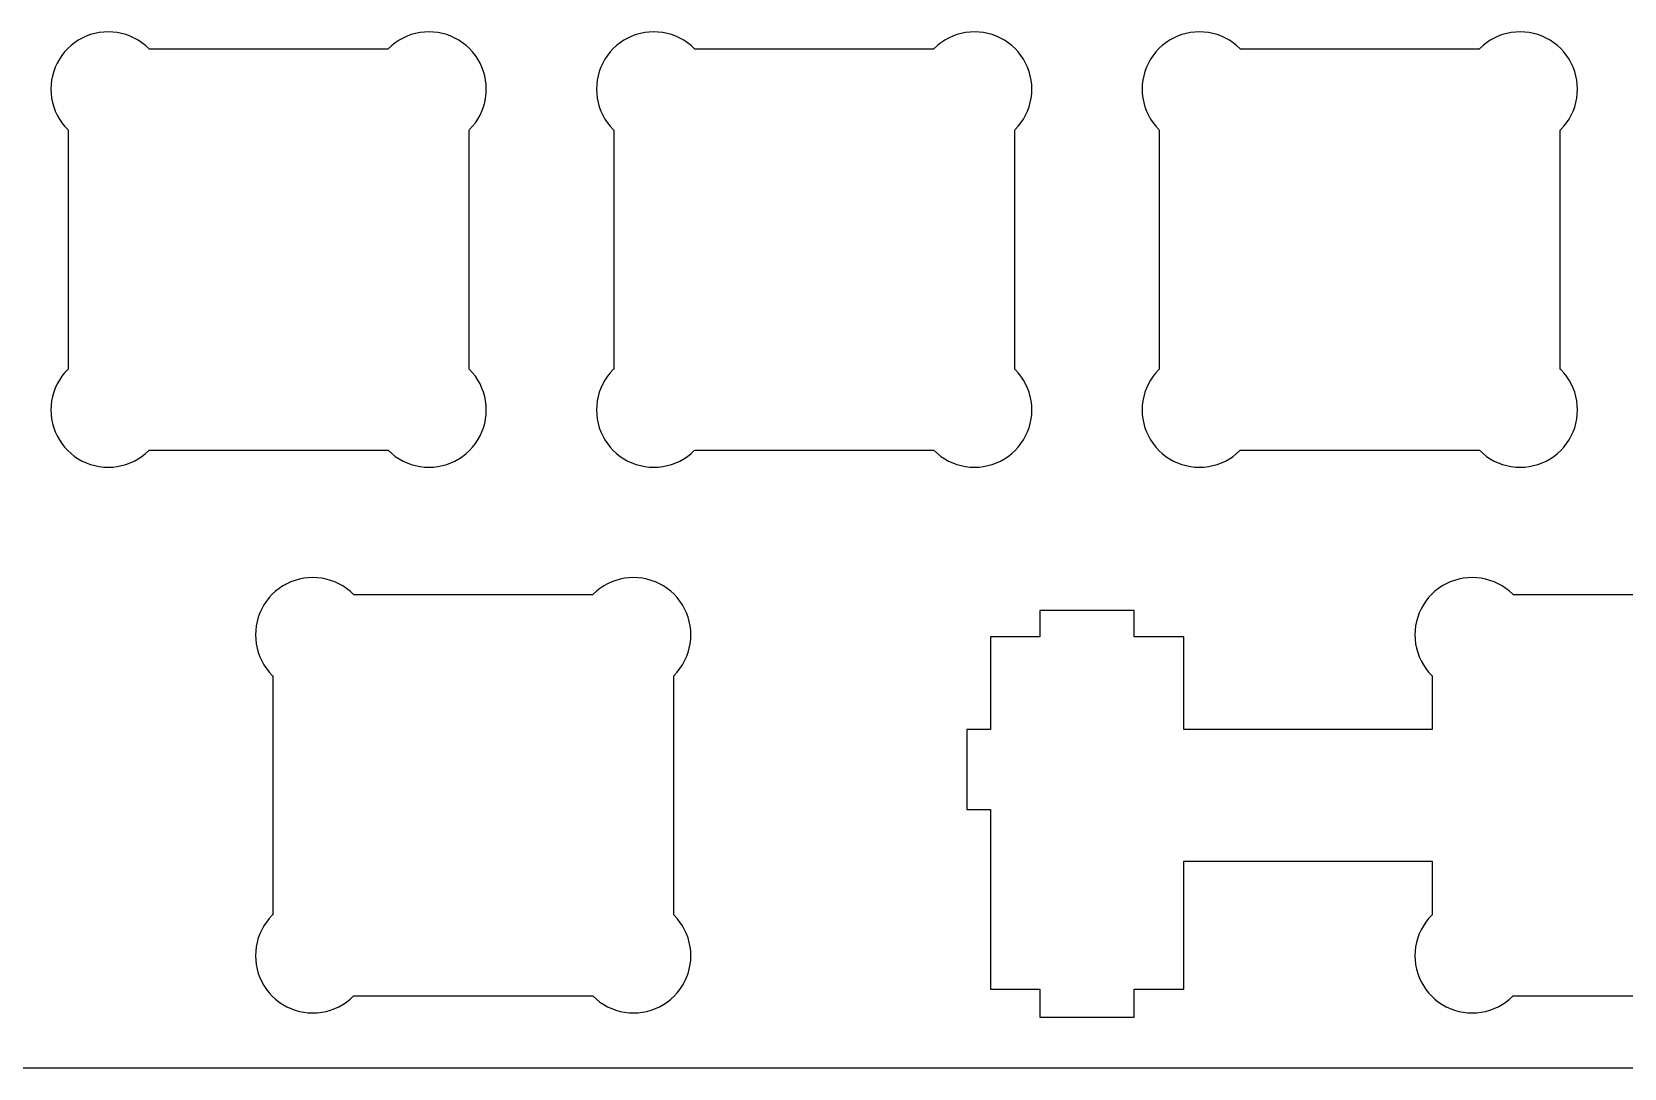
# Model space of a CAD drawing. Extents: x 0 to 286, y 0 to 95.
# Drawn here: x 77.6 to 133.1, y 0.1 to 36.3 of the extents above; entities that cross this region are included whole.
import ezdxf

# ---------------------------------------------------------------- set-up
doc = ezdxf.new("R2010")
doc.units = 0
doc.layers.get('0').update_dxf_attribs({"linetype": 'CONTINUOUS'})

msp = doc.modelspace()

# ---------------------------------------------------------------- linework, layer by layer
at = {"color": 0}
for p, q in [((79.6011, 36.1707), (79.4537, 36.1156)), ((79.7525, 36.2133), (79.6011, 36.1707)), ((79.907, 36.2437), (79.7525, 36.2133)), ((80.0626, 36.2617), (79.907, 36.2437)), ((80.2199, 36.2673), (80.0626, 36.2617)), ((80.3755, 36.2617), (80.2199, 36.2673)), ((80.5311, 36.2437), (80.3755, 36.2617)), ((80.6856, 36.2133), (80.5311, 36.2437)), ((80.8373, 36.1707), (80.6856, 36.2133)), ((80.9847, 36.1156), (80.8373, 36.1707)), ((90.8004, 36.1707), (90.6544, 36.1156)), ((90.9532, 36.2133), (90.8004, 36.1707)), ((91.1063, 36.2437), (90.9532, 36.2133)), ((91.2633, 36.2617), (91.1063, 36.2437)), ((91.4192, 36.2673), (91.2633, 36.2617)), ((91.5762, 36.2617), (91.4192, 36.2673)), ((91.7318, 36.2437), (91.5762, 36.2617)), ((91.8863, 36.2133), (91.7318, 36.2437)), ((92.038, 36.1707), (91.8863, 36.2133)), ((92.1854, 36.1156), (92.038, 36.1707)), ((98.6511, 36.1707), (98.5037, 36.1156)), ((98.8025, 36.2133), (98.6511, 36.1707)), ((98.957, 36.2437), (98.8025, 36.2133)), ((99.1126, 36.2617), (98.957, 36.2437)), ((99.2699, 36.2673), (99.1126, 36.2617)), ((99.4255, 36.2617), (99.2699, 36.2673)), ((99.5811, 36.2437), (99.4255, 36.2617)), ((99.7356, 36.2133), (99.5811, 36.2437)), ((99.8873, 36.1707), (99.7356, 36.2133)), ((100.035, 36.1156), (99.8873, 36.1707)), ((109.85, 36.1707), (109.704, 36.1156)), ((110.003, 36.2133), (109.85, 36.1707)), ((110.156, 36.2437), (110.003, 36.2133)), ((110.313, 36.2617), (110.156, 36.2437)), ((110.471, 36.2673), (110.313, 36.2617)), ((110.626, 36.2617), (110.471, 36.2673)), ((110.782, 36.2437), (110.626, 36.2617)), ((110.936, 36.2133), (110.782, 36.2437)), ((111.088, 36.1707), (110.936, 36.2133)), ((111.235, 36.1156), (111.088, 36.1707)), ((117.701, 36.1707), (117.554, 36.1156)), ((117.852, 36.2133), (117.701, 36.1707)), ((118.007, 36.2437), (117.852, 36.2133)), ((118.163, 36.2617), (118.007, 36.2437)), ((118.32, 36.2673), (118.163, 36.2617)), ((118.475, 36.2617), (118.32, 36.2673)), ((118.631, 36.2437), (118.475, 36.2617)), ((118.786, 36.2133), (118.631, 36.2437)), ((118.937, 36.1707), (118.786, 36.2133)), ((119.085, 36.1156), (118.937, 36.1707)), ((128.9, 36.1707), (128.754, 36.1156)), ((129.053, 36.2133), (128.9, 36.1707)), ((129.206, 36.2437), (129.053, 36.2133)), ((129.363, 36.2617), (129.206, 36.2437)), ((129.519, 36.2673), (129.363, 36.2617)), ((129.676, 36.2617), (129.519, 36.2673)), ((129.832, 36.2437), (129.676, 36.2617)), ((129.986, 36.2133), (129.832, 36.2437)), ((130.138, 36.1707), (129.986, 36.2133)), ((130.285, 36.1156), (130.138, 36.1707)), ((78.8046, 35.6828), (78.6984, 35.5671)), ((78.9203, 35.789), (78.8046, 35.6828)), ((79.0444, 35.887), (78.9203, 35.789)), ((79.1753, 35.9738), (79.0444, 35.887)), ((79.3115, 36.0507), (79.1753, 35.9738)), ((79.4537, 36.1156), (79.3115, 36.0507)), ((81.1265, 36.0507), (80.9847, 36.1156)), ((81.2641, 35.9738), (81.1265, 36.0507)), ((81.3954, 35.887), (81.2641, 35.9738)), ((81.5178, 35.789), (81.3954, 35.887)), ((81.6335, 35.6828), (81.5178, 35.789)), ((81.6472, 35.6676), (81.6335, 35.6828)), ((89.9915, 35.6676), (81.6472, 35.6676)), ((90.0053, 35.6828), (89.9915, 35.6676)), ((90.121, 35.789), (90.0053, 35.6828)), ((90.2437, 35.887), (90.121, 35.789)), ((90.3746, 35.9738), (90.2437, 35.887)), ((90.5122, 36.0507), (90.3746, 35.9738)), ((90.6544, 36.1156), (90.5122, 36.0507)), ((92.3272, 36.0507), (92.1854, 36.1156)), ((92.4638, 35.9738), (92.3272, 36.0507)), ((92.5946, 35.887), (92.4638, 35.9738)), ((92.7171, 35.789), (92.5946, 35.887)), ((92.8342, 35.6828), (92.7171, 35.789)), ((92.9404, 35.5671), (92.8342, 35.6828)), ((97.8546, 35.6828), (97.7484, 35.5671)), ((97.9703, 35.789), (97.8546, 35.6828)), ((98.0944, 35.887), (97.9703, 35.789)), ((98.2253, 35.9738), (98.0944, 35.887)), ((98.3615, 36.0507), (98.2253, 35.9738)), ((98.5037, 36.1156), (98.3615, 36.0507)), ((100.177, 36.0507), (100.035, 36.1156)), ((100.314, 35.9738), (100.177, 36.0507)), ((100.445, 35.887), (100.314, 35.9738)), ((100.568, 35.789), (100.445, 35.887)), ((100.683, 35.6828), (100.568, 35.789)), ((100.697, 35.6676), (100.683, 35.6828)), ((109.041, 35.6676), (100.697, 35.6676)), ((109.055, 35.6828), (109.041, 35.6676)), ((109.171, 35.789), (109.055, 35.6828)), ((109.294, 35.887), (109.171, 35.789)), ((109.425, 35.9738), (109.294, 35.887)), ((109.562, 36.0507), (109.425, 35.9738)), ((109.704, 36.1156), (109.562, 36.0507)), ((111.377, 36.0507), (111.235, 36.1156)), ((111.514, 35.9738), (111.377, 36.0507)), ((111.645, 35.887), (111.514, 35.9738)), ((111.767, 35.789), (111.645, 35.887)), ((111.884, 35.6828), (111.767, 35.789)), ((111.99, 35.5671), (111.884, 35.6828)), ((116.905, 35.6828), (116.798, 35.5671)), ((117.02, 35.789), (116.905, 35.6828)), ((117.144, 35.887), (117.02, 35.789)), ((117.275, 35.9738), (117.144, 35.887)), ((117.412, 36.0507), (117.275, 35.9738)), ((117.554, 36.1156), (117.412, 36.0507)), ((119.227, 36.0507), (119.085, 36.1156)), ((119.364, 35.9738), (119.227, 36.0507)), ((119.495, 35.887), (119.364, 35.9738)), ((119.618, 35.789), (119.495, 35.887)), ((119.733, 35.6828), (119.618, 35.789)), ((119.747, 35.6676), (119.733, 35.6828)), ((128.091, 35.6676), (119.747, 35.6676)), ((128.105, 35.6828), (128.091, 35.6676)), ((128.221, 35.789), (128.105, 35.6828)), ((128.344, 35.887), (128.221, 35.789)), ((128.475, 35.9738), (128.344, 35.887)), ((128.612, 36.0507), (128.475, 35.9738)), ((128.754, 36.1156), (128.612, 36.0507)), ((130.427, 36.0507), (130.285, 36.1156)), ((130.564, 35.9738), (130.427, 36.0507)), ((130.695, 35.887), (130.564, 35.9738)), ((130.817, 35.789), (130.695, 35.887)), ((130.934, 35.6828), (130.817, 35.789)), ((131.04, 35.5671), (130.934, 35.6828)), ((78.3717, 35.0339), (78.3167, 34.8864)), ((78.4366, 35.1758), (78.3717, 35.0339)), ((78.5139, 35.3123), (78.4366, 35.1758)), ((78.6007, 35.4432), (78.5139, 35.3123)), ((78.6984, 35.5671), (78.6007, 35.4432)), ((93.0381, 35.4432), (92.9404, 35.5671)), ((93.1252, 35.3123), (93.0381, 35.4432)), ((93.2021, 35.1758), (93.1252, 35.3123)), ((93.267, 35.0339), (93.2021, 35.1758)), ((93.3221, 34.8864), (93.267, 35.0339)), ((97.4217, 35.0339), (97.3667, 34.8864)), ((97.4866, 35.1758), (97.4217, 35.0339)), ((97.5639, 35.3123), (97.4866, 35.1758)), ((97.6507, 35.4432), (97.5639, 35.3123)), ((97.7484, 35.5671), (97.6507, 35.4432)), ((112.088, 35.4432), (111.99, 35.5671)), ((112.175, 35.3123), (112.088, 35.4432)), ((112.252, 35.1758), (112.175, 35.3123)), ((112.317, 35.0339), (112.252, 35.1758)), ((112.372, 34.8864), (112.317, 35.0339)), ((116.472, 35.0339), (116.417, 34.8864)), ((116.537, 35.1758), (116.472, 35.0339)), ((116.614, 35.3123), (116.537, 35.1758)), ((116.701, 35.4432), (116.614, 35.3123)), ((116.798, 35.5671), (116.701, 35.4432)), ((131.138, 35.4432), (131.04, 35.5671)), ((131.225, 35.3123), (131.138, 35.4432)), ((131.302, 35.1758), (131.225, 35.3123)), ((131.367, 35.0339), (131.302, 35.1758)), ((131.422, 34.8864), (131.367, 35.0339)), ((78.2436, 34.5805), (78.2257, 34.4248)), ((78.2754, 34.7348), (78.2436, 34.5805)), ((78.3167, 34.8864), (78.2754, 34.7348)), ((93.3633, 34.7348), (93.3221, 34.8864)), ((93.3951, 34.5805), (93.3633, 34.7348)), ((93.4131, 34.4248), (93.3951, 34.5805)), ((97.2936, 34.5805), (97.2757, 34.4248)), ((97.3254, 34.7348), (97.2936, 34.5805)), ((97.3667, 34.8864), (97.3254, 34.7348)), ((112.413, 34.7348), (112.372, 34.8864)), ((112.445, 34.5805), (112.413, 34.7348)), ((112.463, 34.4248), (112.445, 34.5805)), ((116.344, 34.5805), (116.326, 34.4248)), ((116.375, 34.7348), (116.344, 34.5805)), ((116.417, 34.8864), (116.375, 34.7348)), ((131.463, 34.7348), (131.422, 34.8864)), ((131.495, 34.5805), (131.463, 34.7348)), ((131.513, 34.4248), (131.495, 34.5805)), ((78.2257, 34.4248), (78.2204, 34.269)), ((78.2204, 34.269), (78.2257, 34.112)), ((78.2257, 34.112), (78.2436, 33.9562)), ((78.2436, 33.9562), (78.2754, 33.8019)), ((93.3633, 33.8019), (93.3951, 33.9562)), ((93.3951, 33.9562), (93.4131, 34.112)), ((93.4187, 34.269), (93.4131, 34.4248)), ((93.4131, 34.112), (93.4187, 34.269)), ((97.2757, 34.4248), (97.2704, 34.269)), ((97.2704, 34.269), (97.2757, 34.112)), ((97.2757, 34.112), (97.2936, 33.9562)), ((97.2936, 33.9562), (97.3254, 33.8019)), ((112.413, 33.8019), (112.445, 33.9562)), ((112.445, 33.9562), (112.463, 34.112)), ((112.469, 34.269), (112.463, 34.4248)), ((112.463, 34.112), (112.469, 34.269)), ((116.326, 34.4248), (116.32, 34.269)), ((116.32, 34.269), (116.326, 34.112)), ((116.326, 34.112), (116.344, 33.9562)), ((116.344, 33.9562), (116.375, 33.8019)), ((131.463, 33.8019), (131.495, 33.9562)), ((131.495, 33.9562), (131.513, 34.112)), ((131.52, 34.269), (131.513, 34.4248)), ((131.513, 34.112), (131.52, 34.269)), ((78.2754, 33.8019), (78.3167, 33.6503)), ((78.3167, 33.6503), (78.3717, 33.5029)), ((78.3717, 33.5029), (78.4366, 33.3609)), ((78.4366, 33.3609), (78.5139, 33.2231)), ((93.1252, 33.2231), (93.2021, 33.3609)), ((93.2021, 33.3609), (93.267, 33.5029)), ((93.267, 33.5029), (93.3221, 33.6503)), ((93.3221, 33.6503), (93.3633, 33.8019)), ((97.3254, 33.8019), (97.3667, 33.6503)), ((97.3667, 33.6503), (97.4217, 33.5029)), ((97.4217, 33.5029), (97.4866, 33.3609)), ((97.4866, 33.3609), (97.5639, 33.2231)), ((112.175, 33.2231), (112.252, 33.3609)), ((112.252, 33.3609), (112.317, 33.5029)), ((112.317, 33.5029), (112.372, 33.6503)), ((112.372, 33.6503), (112.413, 33.8019)), ((116.375, 33.8019), (116.417, 33.6503)), ((116.417, 33.6503), (116.472, 33.5029)), ((116.472, 33.5029), (116.537, 33.3609)), ((116.537, 33.3609), (116.614, 33.2231)), ((131.225, 33.2231), (131.302, 33.3609)), ((131.302, 33.3609), (131.367, 33.5029)), ((131.367, 33.5029), (131.422, 33.6503)), ((131.422, 33.6503), (131.463, 33.8019)), ((78.5139, 33.2231), (78.6007, 33.0922)), ((78.6007, 33.0922), (78.6984, 32.9696)), ((78.6984, 32.9696), (78.8046, 32.8538)), ((78.8046, 32.8538), (78.8197, 32.84)), ((78.8197, 32.84), (78.8197, 24.496)), ((92.819, 32.84), (92.8342, 32.8538)), ((92.819, 24.496), (92.819, 32.84)), ((92.8342, 32.8538), (92.9404, 32.9696)), ((92.9404, 32.9696), (93.0381, 33.0922)), ((93.0381, 33.0922), (93.1252, 33.2231)), ((97.5639, 33.2231), (97.6507, 33.0922)), ((97.6507, 33.0922), (97.7484, 32.9696)), ((97.7484, 32.9696), (97.8546, 32.8538)), ((97.8546, 32.8538), (97.8683, 32.84)), ((97.8683, 32.84), (97.8683, 24.496)), ((111.869, 32.84), (111.884, 32.8538)), ((111.869, 24.496), (111.869, 32.84)), ((111.884, 32.8538), (111.99, 32.9696)), ((111.99, 32.9696), (112.088, 33.0922)), ((112.088, 33.0922), (112.175, 33.2231)), ((116.614, 33.2231), (116.701, 33.0922)), ((116.701, 33.0922), (116.798, 32.9696)), ((116.798, 32.9696), (116.905, 32.8538)), ((116.905, 32.8538), (116.918, 32.84)), ((116.918, 32.84), (116.918, 24.496)), ((130.919, 32.84), (130.934, 32.8538)), ((130.919, 24.496), (130.919, 32.84)), ((130.934, 32.8538), (131.04, 32.9696)), ((131.04, 32.9696), (131.138, 33.0922)), ((131.138, 33.0922), (131.225, 33.2231)), ((78.8046, 24.4822), (78.6984, 24.3665)), ((78.8197, 24.496), (78.8046, 24.4822)), ((92.8342, 24.4822), (92.819, 24.496)), ((92.9404, 24.3665), (92.8342, 24.4822)), ((97.8546, 24.4822), (97.7484, 24.3665)), ((97.8683, 24.496), (97.8546, 24.4822)), ((111.884, 24.4822), (111.869, 24.496)), ((111.99, 24.3665), (111.884, 24.4822)), ((116.905, 24.4822), (116.798, 24.3665)), ((116.918, 24.496), (116.905, 24.4822)), ((130.934, 24.4822), (130.919, 24.496)), ((131.04, 24.3665), (130.934, 24.4822)), ((78.4366, 23.9751), (78.3717, 23.8332)), ((78.5139, 24.1129), (78.4366, 23.9751)), ((78.6007, 24.2438), (78.5139, 24.1129)), ((78.6984, 24.3665), (78.6007, 24.2438)), ((93.0381, 24.2438), (92.9404, 24.3665)), ((93.1252, 24.1129), (93.0381, 24.2438)), ((93.2021, 23.9751), (93.1252, 24.1129)), ((93.267, 23.8332), (93.2021, 23.9751)), ((97.4866, 23.9751), (97.4217, 23.8332)), ((97.5639, 24.1129), (97.4866, 23.9751)), ((97.6507, 24.2438), (97.5639, 24.1129)), ((97.7484, 24.3665), (97.6507, 24.2438)), ((112.088, 24.2438), (111.99, 24.3665)), ((112.175, 24.1129), (112.088, 24.2438)), ((112.252, 23.9751), (112.175, 24.1129)), ((112.317, 23.8332), (112.252, 23.9751)), ((116.537, 23.9751), (116.472, 23.8332)), ((116.614, 24.1129), (116.537, 23.9751)), ((116.701, 24.2438), (116.614, 24.1129)), ((116.798, 24.3665), (116.701, 24.2438)), ((131.138, 24.2438), (131.04, 24.3665)), ((131.225, 24.1129), (131.138, 24.2438)), ((131.302, 23.9751), (131.225, 24.1129)), ((131.367, 23.8332), (131.302, 23.9751)), ((78.2436, 23.3812), (78.2257, 23.2241)), ((78.2754, 23.5341), (78.2436, 23.3812)), ((78.3167, 23.6871), (78.2754, 23.5341)), ((78.3717, 23.8332), (78.3167, 23.6871)), ((93.3221, 23.6871), (93.267, 23.8332)), ((93.3633, 23.5341), (93.3221, 23.6871)), ((93.3951, 23.3812), (93.3633, 23.5341)), ((93.4131, 23.2241), (93.3951, 23.3812)), ((97.2936, 23.3812), (97.2757, 23.2241)), ((97.3254, 23.5341), (97.2936, 23.3812)), ((97.3667, 23.6871), (97.3254, 23.5341)), ((97.4217, 23.8332), (97.3667, 23.6871)), ((112.372, 23.6871), (112.317, 23.8332)), ((112.413, 23.5341), (112.372, 23.6871)), ((112.445, 23.3812), (112.413, 23.5341)), ((112.463, 23.2241), (112.445, 23.3812)), ((116.344, 23.3812), (116.326, 23.2241)), ((116.375, 23.5341), (116.344, 23.3812)), ((116.417, 23.6871), (116.375, 23.5341)), ((116.472, 23.8332), (116.417, 23.6871)), ((131.422, 23.6871), (131.367, 23.8332)), ((131.463, 23.5341), (131.422, 23.6871)), ((131.495, 23.3812), (131.463, 23.5341)), ((131.513, 23.2241), (131.495, 23.3812)), ((78.2257, 23.2241), (78.2204, 23.0684)), ((78.2204, 23.0684), (78.2257, 22.9113)), ((78.2257, 22.9113), (78.2436, 22.7555)), ((93.3951, 22.7555), (93.4131, 22.9113)), ((93.4187, 23.0684), (93.4131, 23.2241)), ((93.4131, 22.9113), (93.4187, 23.0684)), ((97.2757, 23.2241), (97.2704, 23.0684)), ((97.2704, 23.0684), (97.2757, 22.9113)), ((97.2757, 22.9113), (97.2936, 22.7555)), ((112.445, 22.7555), (112.463, 22.9113)), ((112.469, 23.0684), (112.463, 23.2241)), ((112.463, 22.9113), (112.469, 23.0684)), ((116.326, 23.2241), (116.32, 23.0684)), ((116.32, 23.0684), (116.326, 22.9113)), ((116.326, 22.9113), (116.344, 22.7555)), ((131.495, 22.7555), (131.513, 22.9113)), ((131.52, 23.0684), (131.513, 23.2241)), ((131.513, 22.9113), (131.52, 23.0684)), ((78.2436, 22.7555), (78.2754, 22.6012)), ((78.2754, 22.6012), (78.3167, 22.4496)), ((78.3167, 22.4496), (78.3717, 22.3022)), ((78.3717, 22.3022), (78.4366, 22.1602)), ((93.2021, 22.1602), (93.267, 22.3022)), ((93.267, 22.3022), (93.3221, 22.4496)), ((93.3221, 22.4496), (93.3633, 22.6012)), ((93.3633, 22.6012), (93.3951, 22.7555)), ((97.2936, 22.7555), (97.3254, 22.6012)), ((97.3254, 22.6012), (97.3667, 22.4496)), ((97.3667, 22.4496), (97.4217, 22.3022)), ((97.4217, 22.3022), (97.4866, 22.1602)), ((112.252, 22.1602), (112.317, 22.3022)), ((112.317, 22.3022), (112.372, 22.4496)), ((112.372, 22.4496), (112.413, 22.6012)), ((112.413, 22.6012), (112.445, 22.7555)), ((116.344, 22.7555), (116.375, 22.6012)), ((116.375, 22.6012), (116.417, 22.4496)), ((116.417, 22.4496), (116.472, 22.3022)), ((116.472, 22.3022), (116.537, 22.1602)), ((131.302, 22.1602), (131.367, 22.3022)), ((131.367, 22.3022), (131.422, 22.4496)), ((131.422, 22.4496), (131.463, 22.6012)), ((131.463, 22.6012), (131.495, 22.7555)), ((78.4366, 22.1602), (78.5139, 22.0238)), ((78.5139, 22.0238), (78.6007, 21.8929)), ((78.6007, 21.8929), (78.6984, 21.7702)), ((78.6984, 21.7702), (78.8046, 21.6531)), ((92.8342, 21.6531), (92.9404, 21.7702)), ((92.9404, 21.7702), (93.0381, 21.8929)), ((93.0381, 21.8929), (93.1252, 22.0238)), ((93.1252, 22.0238), (93.2021, 22.1602)), ((97.4866, 22.1602), (97.5639, 22.0238)), ((97.5639, 22.0238), (97.6507, 21.8929)), ((97.6507, 21.8929), (97.7484, 21.7702)), ((97.7484, 21.7702), (97.8546, 21.6531)), ((111.884, 21.6531), (111.99, 21.7702)), ((111.99, 21.7702), (112.088, 21.8929)), ((112.088, 21.8929), (112.175, 22.0238)), ((112.175, 22.0238), (112.252, 22.1602)), ((116.537, 22.1602), (116.614, 22.0238)), ((116.614, 22.0238), (116.701, 21.8929)), ((116.701, 21.8929), (116.798, 21.7702)), ((116.798, 21.7702), (116.905, 21.6531)), ((130.934, 21.6531), (131.04, 21.7702)), ((131.04, 21.7702), (131.138, 21.8929)), ((131.138, 21.8929), (131.225, 22.0238)), ((131.225, 22.0238), (131.302, 22.1602)), ((78.8046, 21.6531), (78.9203, 21.547)), ((78.9203, 21.547), (79.0444, 21.4492)), ((79.0444, 21.4492), (79.1753, 21.3624)), ((79.1753, 21.3624), (79.3115, 21.2852)), ((79.3115, 21.2852), (79.4537, 21.2204)), ((79.4537, 21.2204), (79.6011, 21.1653)), ((79.6011, 21.1653), (79.7525, 21.1239)), ((80.6856, 21.1239), (80.8373, 21.1653)), ((80.8373, 21.1653), (80.9847, 21.2204)), ((80.9847, 21.2204), (81.1265, 21.2852)), ((81.1265, 21.2852), (81.2641, 21.3624)), ((81.2641, 21.3624), (81.3954, 21.4492)), ((81.3954, 21.4492), (81.5178, 21.547)), ((81.5178, 21.547), (81.6335, 21.6531)), ((81.6335, 21.6531), (81.6472, 21.6683)), ((81.6472, 21.6683), (89.9915, 21.6683)), ((89.9915, 21.6683), (90.0053, 21.6531)), ((90.0053, 21.6531), (90.121, 21.547)), ((90.121, 21.547), (90.2437, 21.4492)), ((90.2437, 21.4492), (90.3746, 21.3624)), ((90.3746, 21.3624), (90.5122, 21.2852)), ((90.5122, 21.2852), (90.6544, 21.2204)), ((90.6544, 21.2204), (90.8004, 21.1653)), ((90.8004, 21.1653), (90.9532, 21.1239)), ((91.8863, 21.1239), (92.038, 21.1653)), ((92.038, 21.1653), (92.1854, 21.2204)), ((92.1854, 21.2204), (92.3272, 21.2852)), ((92.3272, 21.2852), (92.4638, 21.3624)), ((92.4638, 21.3624), (92.5946, 21.4492)), ((92.5946, 21.4492), (92.7171, 21.547)), ((92.7171, 21.547), (92.8342, 21.6531)), ((97.8546, 21.6531), (97.9703, 21.547)), ((97.9703, 21.547), (98.0944, 21.4492)), ((98.0944, 21.4492), (98.2253, 21.3624)), ((98.2253, 21.3624), (98.3615, 21.2852)), ((98.3615, 21.2852), (98.5037, 21.2204)), ((98.5037, 21.2204), (98.6511, 21.1653)), ((98.6511, 21.1653), (98.8025, 21.1239)), ((99.7356, 21.1239), (99.8873, 21.1653)), ((99.8873, 21.1653), (100.035, 21.2204)), ((100.035, 21.2204), (100.177, 21.2852)), ((100.177, 21.2852), (100.314, 21.3624)), ((100.314, 21.3624), (100.445, 21.4492)), ((100.445, 21.4492), (100.568, 21.547)), ((100.568, 21.547), (100.683, 21.6531)), ((100.683, 21.6531), (100.697, 21.6683)), ((100.697, 21.6683), (109.041, 21.6683)), ((109.041, 21.6683), (109.055, 21.6531)), ((109.055, 21.6531), (109.171, 21.547)), ((109.171, 21.547), (109.294, 21.4492)), ((109.294, 21.4492), (109.425, 21.3624)), ((109.425, 21.3624), (109.562, 21.2852)), ((109.562, 21.2852), (109.704, 21.2204)), ((109.704, 21.2204), (109.85, 21.1653)), ((109.85, 21.1653), (110.003, 21.1239)), ((110.936, 21.1239), (111.088, 21.1653)), ((111.088, 21.1653), (111.235, 21.2204)), ((111.235, 21.2204), (111.377, 21.2852)), ((111.377, 21.2852), (111.514, 21.3624)), ((111.514, 21.3624), (111.645, 21.4492)), ((111.645, 21.4492), (111.767, 21.547)), ((111.767, 21.547), (111.884, 21.6531)), ((116.905, 21.6531), (117.02, 21.547)), ((117.02, 21.547), (117.144, 21.4492)), ((117.144, 21.4492), (117.275, 21.3624)), ((117.275, 21.3624), (117.412, 21.2852)), ((117.412, 21.2852), (117.554, 21.2204)), ((117.554, 21.2204), (117.701, 21.1653)), ((117.701, 21.1653), (117.852, 21.1239)), ((118.786, 21.1239), (118.937, 21.1653)), ((118.937, 21.1653), (119.085, 21.2204)), ((119.085, 21.2204), (119.227, 21.2852)), ((119.227, 21.2852), (119.364, 21.3624)), ((119.364, 21.3624), (119.495, 21.4492)), ((119.495, 21.4492), (119.618, 21.547)), ((119.618, 21.547), (119.733, 21.6531)), ((119.733, 21.6531), (119.747, 21.6683)), ((119.747, 21.6683), (128.091, 21.6683)), ((128.091, 21.6683), (128.105, 21.6531)), ((128.105, 21.6531), (128.221, 21.547)), ((128.221, 21.547), (128.344, 21.4492)), ((128.344, 21.4492), (128.475, 21.3624)), ((128.475, 21.3624), (128.612, 21.2852)), ((128.612, 21.2852), (128.754, 21.2204)), ((128.754, 21.2204), (128.9, 21.1653)), ((128.9, 21.1653), (129.053, 21.1239)), ((129.986, 21.1239), (130.138, 21.1653)), ((130.138, 21.1653), (130.285, 21.2204)), ((130.285, 21.2204), (130.427, 21.2852)), ((130.427, 21.2852), (130.564, 21.3624)), ((130.564, 21.3624), (130.695, 21.4492)), ((130.695, 21.4492), (130.817, 21.547)), ((130.817, 21.547), (130.934, 21.6531)), ((79.7525, 21.1239), (79.907, 21.0923)), ((79.907, 21.0923), (80.0626, 21.0743)), ((80.0626, 21.0743), (80.2199, 21.0688)), ((80.2199, 21.0688), (80.3755, 21.0743)), ((80.3755, 21.0743), (80.5311, 21.0923)), ((80.5311, 21.0923), (80.6856, 21.1239)), ((90.9532, 21.1239), (91.1063, 21.0923)), ((91.1063, 21.0923), (91.2633, 21.0743)), ((91.2633, 21.0743), (91.4192, 21.0688)), ((91.4192, 21.0688), (91.5762, 21.0743)), ((91.5762, 21.0743), (91.7318, 21.0923)), ((91.7318, 21.0923), (91.8863, 21.1239)), ((98.8025, 21.1239), (98.957, 21.0923)), ((98.957, 21.0923), (99.1126, 21.0743)), ((99.1126, 21.0743), (99.2699, 21.0688)), ((99.2699, 21.0688), (99.4255, 21.0743)), ((99.4255, 21.0743), (99.5811, 21.0923)), ((99.5811, 21.0923), (99.7356, 21.1239)), ((110.003, 21.1239), (110.156, 21.0923)), ((110.156, 21.0923), (110.313, 21.0743)), ((110.313, 21.0743), (110.471, 21.0688)), ((110.471, 21.0688), (110.626, 21.0743)), ((110.626, 21.0743), (110.782, 21.0923)), ((110.782, 21.0923), (110.936, 21.1239)), ((117.852, 21.1239), (118.007, 21.0923)), ((118.007, 21.0923), (118.163, 21.0743)), ((118.163, 21.0743), (118.32, 21.0688)), ((118.32, 21.0688), (118.475, 21.0743)), ((118.475, 21.0743), (118.631, 21.0923)), ((118.631, 21.0923), (118.786, 21.1239)), ((129.053, 21.1239), (129.206, 21.0923)), ((129.206, 21.0923), (129.363, 21.0743)), ((129.363, 21.0743), (129.519, 21.0688)), ((129.519, 21.0688), (129.676, 21.0743)), ((129.676, 21.0743), (129.832, 21.0923)), ((129.832, 21.0923), (129.986, 21.1239)), ((86.064, 16.739), (85.9483, 16.6329)), ((86.1882, 16.8369), (86.064, 16.739)), ((86.3177, 16.9237), (86.1882, 16.8369)), ((86.4553, 17.0009), (86.3177, 16.9237)), ((86.5974, 17.0656), (86.4553, 17.0009)), ((86.7449, 17.1208), (86.5974, 17.0656)), ((86.8962, 17.1621), (86.7449, 17.1208)), ((87.0493, 17.1938), (86.8962, 17.1621)), ((87.2063, 17.2117), (87.0493, 17.1938)), ((87.3622, 17.2172), (87.2063, 17.2117)), ((87.5192, 17.2117), (87.3622, 17.2172)), ((87.6762, 17.1938), (87.5192, 17.2117)), ((87.8293, 17.1621), (87.6762, 17.1938)), ((87.981, 17.1208), (87.8293, 17.1621)), ((88.1285, 17.0656), (87.981, 17.1208)), ((88.2703, 17.0009), (88.1285, 17.0656)), ((88.4079, 16.9237), (88.2703, 17.0009)), ((88.5391, 16.8369), (88.4079, 16.9237)), ((88.6615, 16.739), (88.5391, 16.8369)), ((88.7772, 16.6329), (88.6615, 16.739)), ((97.2633, 16.739), (97.149, 16.6329)), ((97.3875, 16.8369), (97.2633, 16.739)), ((97.5184, 16.9237), (97.3875, 16.8369)), ((97.6545, 17.0009), (97.5184, 16.9237)), ((97.7981, 17.0656), (97.6545, 17.0009)), ((97.9442, 17.1208), (97.7981, 17.0656)), ((98.0955, 17.1621), (97.9442, 17.1208)), ((98.25, 17.1938), (98.0955, 17.1621)), ((98.4056, 17.2117), (98.25, 17.1938)), ((98.5629, 17.2172), (98.4056, 17.2117)), ((98.7199, 17.2117), (98.5629, 17.2172)), ((98.8755, 17.1938), (98.7199, 17.2117)), ((99.03, 17.1621), (98.8755, 17.1938)), ((99.1803, 17.1208), (99.03, 17.1621)), ((99.3292, 17.0656), (99.1803, 17.1208)), ((99.471, 17.0009), (99.3292, 17.0656)), ((99.6075, 16.9237), (99.471, 17.0009)), ((99.7384, 16.8369), (99.6075, 16.9237)), ((99.8622, 16.739), (99.7384, 16.8369)), ((99.9765, 16.6329), (99.8622, 16.739)), ((126.545, 16.739), (126.43, 16.6329)), ((126.669, 16.8369), (126.545, 16.739)), ((126.8, 16.9237), (126.669, 16.8369)), ((126.937, 17.0009), (126.8, 16.9237)), ((127.079, 17.0656), (126.937, 17.0009)), ((127.226, 17.1208), (127.079, 17.0656)), ((127.377, 17.1621), (127.226, 17.1208)), ((127.532, 17.1938), (127.377, 17.1621)), ((127.688, 17.2117), (127.532, 17.1938)), ((127.845, 17.2172), (127.688, 17.2117)), ((128, 17.2117), (127.845, 17.2172)), ((128.156, 17.1938), (128, 17.2117)), ((128.311, 17.1621), (128.156, 17.1938)), ((128.462, 17.1208), (128.311, 17.1621)), ((128.61, 17.0656), (128.462, 17.1208)), ((128.752, 17.0009), (128.61, 17.0656)), ((128.889, 16.9237), (128.752, 17.0009)), ((129.02, 16.8369), (128.889, 16.9237)), ((129.143, 16.739), (129.02, 16.8369)), ((129.258, 16.6329), (129.143, 16.739)), ((85.5804, 16.1258), (85.514, 15.9839)), ((85.6576, 16.2622), (85.5804, 16.1258)), ((85.7444, 16.3932), (85.6576, 16.2622)), ((85.8421, 16.5172), (85.7444, 16.3932)), ((85.9483, 16.6329), (85.8421, 16.5172)), ((88.791, 16.6178), (88.7772, 16.6329)), ((97.1352, 16.6178), (88.791, 16.6178)), ((97.149, 16.6329), (97.1352, 16.6178)), ((100.084, 16.5172), (99.9765, 16.6329)), ((100.181, 16.3932), (100.084, 16.5172)), ((100.269, 16.2622), (100.181, 16.3932)), ((100.344, 16.1258), (100.269, 16.2622)), ((100.411, 15.9839), (100.344, 16.1258)), ((126.062, 16.1258), (125.995, 15.9839)), ((126.139, 16.2622), (126.062, 16.1258)), ((126.226, 16.3932), (126.139, 16.2622)), ((126.323, 16.5172), (126.226, 16.3932)), ((126.43, 16.6329), (126.323, 16.5172)), ((129.272, 16.6178), (129.258, 16.6329)), ((137.616, 16.6178), (129.272, 16.6178)), ((85.4191, 15.6848), (85.3874, 15.5305)), ((85.4604, 15.8364), (85.4191, 15.6848)), ((85.514, 15.9839), (85.4604, 15.8364)), ((100.464, 15.8364), (100.411, 15.9839)), ((100.507, 15.6848), (100.464, 15.8364)), ((100.539, 15.5305), (100.507, 15.6848)), ((116.044, 16.0693), (112.744, 16.0693)), ((112.744, 16.0693), (112.744, 15.1474)), ((116.044, 15.1474), (116.044, 16.0693)), ((125.9, 15.6848), (125.869, 15.5305)), ((125.942, 15.8364), (125.9, 15.6848)), ((125.995, 15.9839), (125.942, 15.8364)), ((85.368, 15.3748), (85.3627, 15.219)), ((85.3627, 15.219), (85.368, 15.062)), ((85.3874, 15.5305), (85.368, 15.3748)), ((85.368, 15.062), (85.3874, 14.9062)), ((100.557, 15.3748), (100.539, 15.5305)), ((100.539, 14.9062), (100.557, 15.062)), ((100.562, 15.219), (100.557, 15.3748)), ((100.557, 15.062), (100.562, 15.219)), ((112.744, 15.1474), (111.02, 15.1474)), ((111.02, 15.1474), (111.02, 11.9173)), ((117.77, 15.1474), (116.044, 15.1474)), ((117.77, 11.9173), (117.77, 15.1474)), ((125.851, 15.3748), (125.844, 15.219)), ((125.844, 15.219), (125.851, 15.062)), ((125.869, 15.5305), (125.851, 15.3748)), ((125.851, 15.062), (125.869, 14.9062)), ((85.3874, 14.9062), (85.4191, 14.7519)), ((85.4191, 14.7519), (85.4604, 14.6003)), ((85.4604, 14.6003), (85.514, 14.4529)), ((100.411, 14.4529), (100.464, 14.6003)), ((100.464, 14.6003), (100.507, 14.7519)), ((100.507, 14.7519), (100.539, 14.9062)), ((125.869, 14.9062), (125.9, 14.7519)), ((125.9, 14.7519), (125.942, 14.6003)), ((125.942, 14.6003), (125.995, 14.4529)), ((85.514, 14.4529), (85.5804, 14.3109)), ((85.5804, 14.3109), (85.6576, 14.1731)), ((85.6576, 14.1731), (85.7444, 14.0422)), ((85.7444, 14.0422), (85.8421, 13.9196)), ((85.8421, 13.9196), (85.9483, 13.8038)), ((99.9765, 13.8038), (100.084, 13.9196)), ((100.084, 13.9196), (100.181, 14.0422)), ((100.181, 14.0422), (100.269, 14.1731)), ((100.269, 14.1731), (100.344, 14.3109)), ((100.344, 14.3109), (100.411, 14.4529)), ((125.995, 14.4529), (126.062, 14.3109)), ((126.062, 14.3109), (126.139, 14.1731)), ((126.139, 14.1731), (126.226, 14.0422)), ((126.226, 14.0422), (126.323, 13.9196)), ((126.323, 13.9196), (126.43, 13.8038)), ((85.9483, 13.8038), (85.9635, 13.79)), ((85.9635, 13.79), (85.9635, 5.44601)), ((99.9628, 13.79), (99.9765, 13.8038)), ((99.9628, 5.44601), (99.9628, 13.79)), ((126.43, 13.8038), (126.445, 13.79)), ((126.445, 13.79), (126.445, 11.9173)), ((111.02, 11.9173), (110.195, 11.9173)), ((110.195, 11.9173), (110.195, 9.11712)), ((126.445, 11.9173), (117.77, 11.9173)), ((110.195, 9.11712), (111.02, 9.11712)), ((111.02, 9.11712), (111.02, 2.84841)), ((117.77, 2.84841), (117.77, 7.31876)), ((117.77, 7.31876), (126.445, 7.31876)), ((126.445, 7.31876), (126.445, 5.44601)), ((85.6576, 5.06293), (85.5804, 4.9251)), ((85.7444, 5.19384), (85.6576, 5.06293)), ((85.8421, 5.31647), (85.7444, 5.19384)), ((85.9483, 5.43221), (85.8421, 5.31647)), ((85.9635, 5.44601), (85.9483, 5.43221)), ((99.9765, 5.43221), (99.9628, 5.44601)), ((100.084, 5.31647), (99.9765, 5.43221)), ((100.181, 5.19384), (100.084, 5.31647)), ((100.269, 5.06293), (100.181, 5.19384)), ((100.344, 4.9251), (100.269, 5.06293)), ((126.139, 5.06293), (126.062, 4.9251)), ((126.226, 5.19384), (126.139, 5.06293)), ((126.323, 5.31647), (126.226, 5.19384)), ((126.43, 5.43221), (126.323, 5.31647)), ((126.445, 5.44601), (126.43, 5.43221)), ((85.4191, 4.48412), (85.3874, 4.33116)), ((85.4604, 4.63709), (85.4191, 4.48412)), ((85.514, 4.78317), (85.4604, 4.63709)), ((85.5804, 4.9251), (85.514, 4.78317)), ((100.411, 4.78317), (100.344, 4.9251)), ((100.464, 4.63709), (100.411, 4.78317)), ((100.507, 4.48412), (100.464, 4.63709)), ((100.539, 4.33116), (100.507, 4.48412)), ((125.9, 4.48412), (125.869, 4.33116)), ((125.942, 4.63709), (125.9, 4.48412)), ((125.995, 4.78317), (125.942, 4.63709)), ((126.062, 4.9251), (125.995, 4.78317)), ((85.368, 4.17407), (85.3627, 4.01835)), ((85.3627, 4.01835), (85.368, 3.86126)), ((85.3874, 4.33116), (85.368, 4.17407)), ((100.557, 4.17407), (100.539, 4.33116)), ((100.562, 4.01835), (100.557, 4.17407)), ((100.557, 3.86126), (100.562, 4.01835)), ((125.851, 4.17407), (125.844, 4.01835)), ((125.844, 4.01835), (125.851, 3.86126)), ((125.869, 4.33116), (125.851, 4.17407)), ((85.368, 3.86126), (85.3874, 3.70554)), ((85.3874, 3.70554), (85.4191, 3.5512)), ((85.4191, 3.5512), (85.4604, 3.39962)), ((85.4604, 3.39962), (85.514, 3.25217)), ((100.411, 3.25217), (100.464, 3.39962)), ((100.464, 3.39962), (100.507, 3.5512)), ((100.507, 3.5512), (100.539, 3.70554)), ((100.539, 3.70554), (100.557, 3.86126)), ((125.851, 3.86126), (125.869, 3.70554)), ((125.869, 3.70554), (125.9, 3.5512)), ((125.9, 3.5512), (125.942, 3.39962)), ((125.942, 3.39962), (125.995, 3.25217)), ((85.514, 3.25217), (85.5804, 3.11023)), ((85.5804, 3.11023), (85.6576, 2.97381)), ((85.6576, 2.97381), (85.7444, 2.84289)), ((85.7444, 2.84289), (85.8421, 2.72025)), ((100.084, 2.72025), (100.181, 2.84289)), ((100.181, 2.84289), (100.269, 2.97381)), ((100.269, 2.97381), (100.344, 3.11023)), ((100.344, 3.11023), (100.411, 3.25217)), ((111.02, 2.84841), (112.744, 2.84841)), ((112.744, 2.84841), (112.744, 1.86724)), ((116.044, 1.86724), (116.044, 2.84841)), ((116.044, 2.84841), (117.77, 2.84841)), ((125.995, 3.25217), (126.062, 3.11023)), ((126.062, 3.11023), (126.139, 2.97381)), ((126.139, 2.97381), (126.226, 2.84289)), ((126.226, 2.84289), (126.323, 2.72025)), ((85.8421, 2.72025), (85.9483, 2.60312)), ((85.9483, 2.60312), (86.064, 2.49701)), ((86.064, 2.49701), (86.1882, 2.39916)), ((86.1882, 2.39916), (86.3177, 2.31235)), ((86.3177, 2.31235), (86.4553, 2.23518)), ((86.4553, 2.23518), (86.5974, 2.17041)), ((88.1285, 2.17041), (88.2703, 2.23518)), ((88.2703, 2.23518), (88.4079, 2.31235)), ((88.4079, 2.31235), (88.5391, 2.39916)), ((88.5391, 2.39916), (88.6615, 2.49701)), ((88.6615, 2.49701), (88.7772, 2.60312)), ((88.7772, 2.60312), (88.7899, 2.61827)), ((88.7899, 2.61827), (97.1352, 2.61827)), ((97.1352, 2.61827), (97.149, 2.60312)), ((97.149, 2.60312), (97.2633, 2.49701)), ((97.2633, 2.49701), (97.3875, 2.39916)), ((97.3875, 2.39916), (97.5184, 2.31235)), ((97.5184, 2.31235), (97.6545, 2.23518)), ((97.6545, 2.23518), (97.7981, 2.17041)), ((99.3292, 2.17041), (99.471, 2.23518)), ((99.471, 2.23518), (99.6075, 2.31235)), ((99.6075, 2.31235), (99.7384, 2.39916)), ((99.7384, 2.39916), (99.8622, 2.49701)), ((99.8622, 2.49701), (99.9765, 2.60312)), ((99.9765, 2.60312), (100.084, 2.72025)), ((126.323, 2.72025), (126.43, 2.60312)), ((126.43, 2.60312), (126.545, 2.49701)), ((126.545, 2.49701), (126.669, 2.39916)), ((126.669, 2.39916), (126.8, 2.31235)), ((126.8, 2.31235), (126.937, 2.23518)), ((126.937, 2.23518), (127.079, 2.17041)), ((128.61, 2.17041), (128.752, 2.23518)), ((128.752, 2.23518), (128.889, 2.31235)), ((128.889, 2.31235), (129.02, 2.39916)), ((129.02, 2.39916), (129.143, 2.49701)), ((129.143, 2.49701), (129.258, 2.60312)), ((129.258, 2.60312), (129.272, 2.61827)), ((129.272, 2.61827), (137.616, 2.61827)), ((86.5974, 2.17041), (86.7449, 2.11529)), ((86.7449, 2.11529), (86.8962, 2.07395)), ((86.8962, 2.07395), (87.0493, 2.04225)), ((87.0493, 2.04225), (87.2063, 2.02434)), ((87.2063, 2.02434), (87.3622, 2.01883)), ((87.3622, 2.01883), (87.5192, 2.02434)), ((87.5192, 2.02434), (87.6762, 2.04225)), ((87.6762, 2.04225), (87.8293, 2.07395)), ((87.8293, 2.07395), (87.981, 2.11529)), ((87.981, 2.11529), (88.1285, 2.17041)), ((97.7981, 2.17041), (97.9442, 2.11529)), ((97.9442, 2.11529), (98.0955, 2.07395)), ((98.0955, 2.07395), (98.25, 2.04225)), ((98.25, 2.04225), (98.4056, 2.02434)), ((98.4056, 2.02434), (98.5629, 2.01883)), ((98.5629, 2.01883), (98.7199, 2.02434)), ((98.7199, 2.02434), (98.8755, 2.04225)), ((98.8755, 2.04225), (99.03, 2.07395)), ((99.03, 2.07395), (99.1803, 2.11529)), ((99.1803, 2.11529), (99.3292, 2.17041)), ((112.744, 1.86724), (116.044, 1.86724)), ((127.079, 2.17041), (127.226, 2.11529)), ((127.226, 2.11529), (127.377, 2.07395)), ((127.377, 2.07395), (127.532, 2.04225)), ((127.532, 2.04225), (127.688, 2.02434)), ((127.688, 2.02434), (127.845, 2.01883)), ((127.845, 2.01883), (128, 2.02434)), ((128, 2.02434), (128.156, 2.04225)), ((128.156, 2.04225), (128.311, 2.07395)), ((128.311, 2.07395), (128.462, 2.11529)), ((128.462, 2.11529), (128.61, 2.17041)), ((285.845, 0.09233), (0.09508, 0.09233))]:
    msp.add_line(p, q, dxfattribs=at)

doc.saveas('drawing.dxf')
